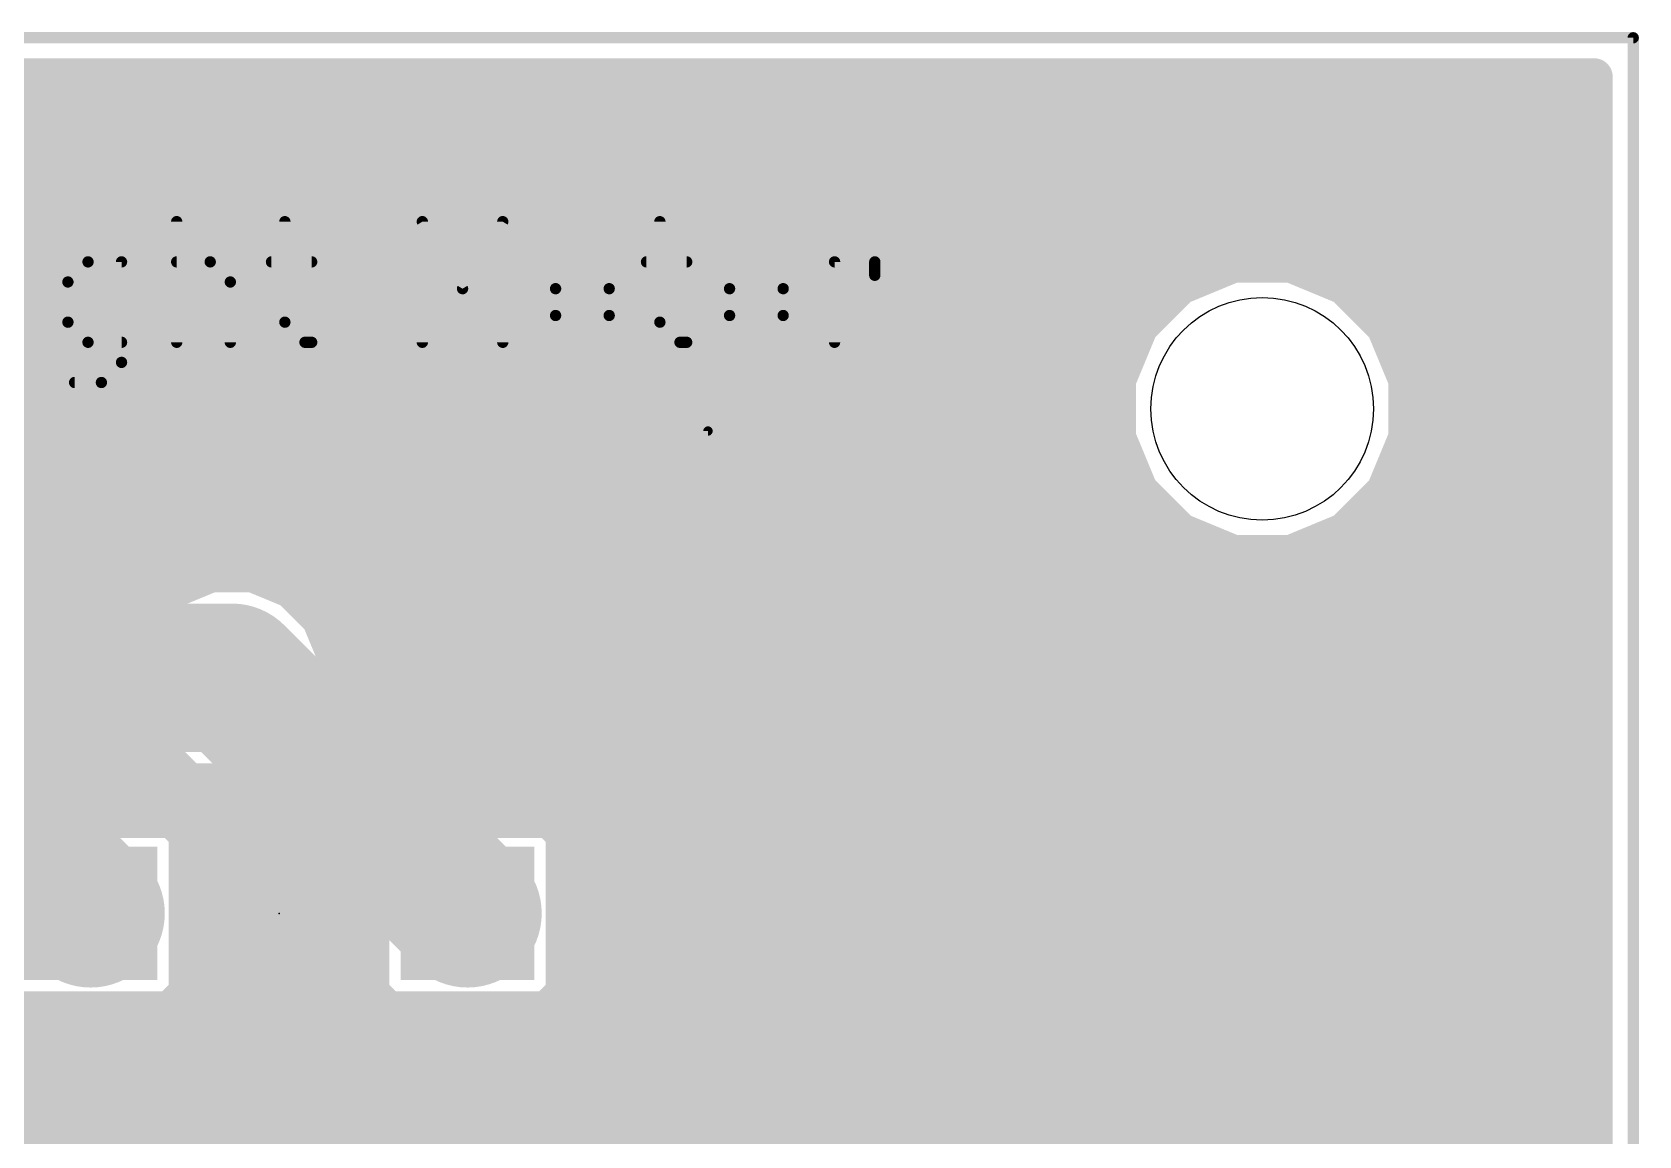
# Model space of a CAD drawing. Extents: x -50 to 50, y 0 to 88.
# Drawn here: x 28.42 to 50.08, y 73.2 to 88.08 of the extents above; entities that cross this region are included whole.
import ezdxf

# ---------------------------------------------------------------- set-up
doc = ezdxf.new("R2010")
doc.units = 0
for name, color, linetype in [('1', 12, 'CONTINUOUS'), ('16', 132, 'CONTINUOUS'), ('17', 110, 'CONTINUOUS'), ('18', 110, 'CONTINUOUS'), ('20', 31, 'CONTINUOUS'), ('21', 253, 'CONTINUOUS'), ('23', 53, 'CONTINUOUS')]:
    doc.layers.add(name, color=color, linetype=linetype)

# ---------------------------------------------------------------- blocks, each defined once
blk = doc.blocks.new('RECT')
blk.add_solid([(-0.5, -0.5), (0.5, -0.5), (-0.5, 0.5), (0.5, 0.5)])
blk = doc.blocks.new('SQUAREP')
blk.add_solid([(-0.5, -0.5), (0.5, -0.5), (-0.5, 0.5), (0.5, 0.5)])
blk = doc.blocks.new('ROUNDV')
at = {"const_width": 0.5}
blk.add_lwpolyline([(0, -0.25, 1), (0, 0.25, 1), (0, -0.25)], format="xyb", dxfattribs=at)

msp = doc.modelspace()

# ---------------------------------------------------------------- linework, layer by layer
at = {"layer": '1'}
for points, const_width in [([(-49.4738, 87.4738), (49.4738, 87.4738)], 0.5), ([(49.4738, 87.4738), (49.4738, 66.0262)], 0.5), ([(-49.4738, 87), (49.4738, 87)], 0.5), ([(-49.4738, 86.5), (49.4738, 86.5)], 0.5), ([(-14.1667, 86), (49.4738, 86)], 0.5), ([(-13.8919, 85.5), (49.4738, 85.5)], 0.5), ([(-13.8376, 85), (49.4738, 85)], 0.5), ([(44.6121, 84.95), (43.8954, 84.6531)], 0.5), ([(45.3879, 84.95), (44.6121, 84.95)], 0.5), ([(46.1046, 84.6531), (45.3879, 84.95)], 0.5), ([(43.8954, 84.6531), (43.3469, 84.1046)], 0.5), ([(46.6531, 84.1046), (46.1046, 84.6531)], 0.5), ([(-13.8376, 84.5), (43.7423, 84.5)], 0.5), ([(46.2577, 84.5), (49.4738, 84.5)], 0.5), ([(-13.8376, 84), (43.3036, 84)], 0.5), ([(43.3469, 84.1046), (43.05, 83.3879)], 0.5), ([(46.95, 83.3879), (46.6531, 84.1046)], 0.5), ([(46.6965, 84), (49.4738, 84)], 0.5), ([(23.8933, 83.5), (43.0964, 83.5)], 0.5), ([(29.8909, 77.5024), (24.0489, 83.3444)], 0.5), ([(43.05, 83.3879), (43.05, 82.6121)], 0.5), ([(46.9036, 83.5), (49.4738, 83.5)], 0.5), ([(46.95, 82.6121), (46.95, 83.3879)], 0.5), ([(29.21, 76.2), (22.86, 82.55)], 2), ([(24.3933, 83), (43.05, 83)], 0.5), ([(46.95, 83), (49.4738, 83)], 0.5), ([(24.8933, 82.5), (43.0964, 82.5)], 0.5), ([(43.05, 82.6121), (43.3469, 81.8954)], 0.5), ([(46.6531, 81.8954), (46.95, 82.6121)], 0.5), ([(46.9036, 82.5), (49.4738, 82.5)], 0.5), ([(25.3933, 82), (43.3035, 82)], 0.5), ([(43.3469, 81.8954), (43.8954, 81.3469)], 0.5), ([(46.1046, 81.3469), (46.6531, 81.8954)], 0.5), ([(46.6964, 82), (49.4738, 82)], 0.5), ([(25.8933, 81.5), (43.7423, 81.5)], 0.5), ([(46.2577, 81.5), (49.4738, 81.5)], 0.5), ([(43.8954, 81.3469), (44.6121, 81.05)], 0.5), ([(45.3879, 81.05), (46.1046, 81.3469)], 0.5), ([(26.3933, 81), (49.4738, 81)], 0.5), ([(44.6121, 81.05), (45.3879, 81.05)], 0.5), ([(30.836, 80.7774), (30.3206, 80.5639)], 0.5), ([(31.394, 80.7774), (30.836, 80.7774)], 0.5), ([(31.9094, 80.5639), (31.394, 80.7774)], 0.5), ([(30.3206, 80.5639), (29.9261, 80.1694)], 0.5), ([(34.9709, 77.5024), (31.9094, 80.5639)], 0.5), ([(26.8933, 80.5), (30.2567, 80.5)], 0.5), ([(31.9733, 80.5), (49.4738, 80.5)], 0.5), ([(29.9261, 80.1694), (29.7126, 79.654)], 0.5), ([(34.29, 76.2), (31.115, 79.375)], 2), ([(27.3933, 80), (29.8559, 80)], 0.5), ([(32.4733, 80), (49.4738, 80)], 0.5), ([(27.8933, 79.5), (29.7126, 79.5)], 0.5), ([(29.7126, 79.654), (29.7126, 79.096)], 0.5), ([(32.9733, 79.5), (49.4738, 79.5)], 0.5), ([(29.7126, 79.096), (29.9261, 78.5806)], 0.5), ([(28.3933, 79), (29.7524, 79)], 0.5), ([(33.4733, 79), (49.4738, 79)], 0.5), ([(29.9261, 78.5806), (32.9876, 75.5191)], 0.5), ([(28.8933, 78.5), (30.0067, 78.5)], 0.5), ([(33.9733, 78.5), (49.4738, 78.5)], 0.5), ([(29.3933, 78), (30.5067, 78)], 0.5), ([(34.4733, 78), (49.4738, 78)], 0.5), ([(30.2767, 77.5024), (29.8909, 77.5024)], 0.5), ([(30.5124, 77.2667), (30.2767, 77.5024)], 0.5), ([(30.2791, 77.5), (31.0067, 77.5)], 0.5), ([(35.3567, 77.5024), (34.9709, 77.5024)], 0.5), ([(35.5924, 77.2667), (35.3567, 77.5024)], 0.5), ([(35.3591, 77.5), (49.4738, 77.5)], 0.5), ([(30.5124, 76.7204), (30.5124, 77.2667)], 0.5), ([(35.5924, 76.7204), (35.5924, 77.2667)], 0.5), ([(30.5124, 77), (31.5067, 77)], 0.5), ([(35.5924, 77), (49.4738, 77)], 0.5), ([(30.6124, 76.479), (30.5124, 76.7204)], 0.5), ([(35.6924, 76.479), (35.5924, 76.7204)], 0.5), ([(30.6037, 76.5), (32.0067, 76.5)], 0.5), ([(30.6124, 75.921), (30.6124, 76.479)], 0.5), ([(35.6837, 76.5), (49.4738, 76.5)], 0.5), ([(35.6924, 75.921), (35.6924, 76.479)], 0.5), ([(30.6124, 76), (32.5067, 76)], 0.5), ([(35.6924, 76), (49.4738, 76)], 0.5), ([(30.5124, 75.6796), (30.6124, 75.921)], 0.5), ([(35.5924, 75.6796), (35.6924, 75.921)], 0.5), ([(30.5124, 75.1333), (30.5124, 75.6796)], 0.5), ([(35.5924, 75.1333), (35.5924, 75.6796)], 0.5), ([(30.5124, 75.5), (32.9876, 75.5)], 0.5), ([(32.9876, 75.5191), (32.9876, 75.1333)], 0.5), ([(35.5924, 75.5), (49.4738, 75.5)], 0.5), ([(30.2767, 74.8976), (30.5124, 75.1333)], 0.5), ([(32.9876, 75.1333), (33.2233, 74.8976)], 0.5), ([(35.3567, 74.8976), (35.5924, 75.1333)], 0.5), ([(28.1433, 74.8976), (28.6896, 74.8976)], 0.5), ([(28.6896, 74.8976), (28.931, 74.7976)], 0.5), ([(29.489, 74.7976), (29.7304, 74.8976)], 0.5), ([(29.7304, 74.8976), (30.2767, 74.8976)], 0.5), ([(30.3791, 75), (33.1209, 75)], 0.5), ([(33.2233, 74.8976), (33.7696, 74.8976)], 0.5), ([(33.7696, 74.8976), (34.011, 74.7976)], 0.5), ([(34.569, 74.7976), (34.8104, 74.8976)], 0.5), ([(34.8104, 74.8976), (35.3567, 74.8976)], 0.5), ([(35.4591, 75), (49.4738, 75)], 0.5), ([(28.931, 74.7976), (29.489, 74.7976)], 0.5), ([(34.011, 74.7976), (34.569, 74.7976)], 0.5), ([(18.2264, 74.5), (49.4738, 74.5)], 0.5), ([(18.7264, 74), (49.4738, 74)], 0.5), ([(19.2264, 73.5), (49.4738, 73.5)], 0.5), ([(19.7264, 73), (49.4738, 73)], 0.5)]:
    msp.add_lwpolyline(points, dxfattribs=dict(at, const_width=const_width))
for points, const_width in [([(49.5988, 87.4738, 1), (49.3488, 87.4738)], 0.25), ([(49.4738, 87.3488, 1), (49.4738, 87.5988)], 0.25), ([(49.4738, 86.875, 1), (49.4738, 87.125)], 0.25), ([(49.4738, 86.375, 1), (49.4738, 86.625)], 0.25), ([(49.4738, 85.875, 1), (49.4738, 86.125)], 0.25), ([(49.4738, 85.375, 1), (49.4738, 85.625)], 0.25), ([(44.6121, 85.075, 1), (44.6121, 84.825)], 0.25), ([(44.66, 84.8345, 1), (44.5643, 85.0655)], 0.25), ([(45.4357, 85.0655, 1), (45.34, 84.8345)], 0.25), ([(45.3879, 84.825, 1), (45.3879, 85.075)], 0.25), ([(49.4738, 84.875, 1), (49.4738, 85.125)], 0.25), ([(43.8476, 84.7686, 1), (43.9432, 84.5376)], 0.25), ([(43.9838, 84.5647, 1), (43.807, 84.7415)], 0.25), ([(46.193, 84.7415, 1), (46.0162, 84.5647)], 0.25), ([(46.0567, 84.5376, 1), (46.1524, 84.7686)], 0.25), ([(43.7423, 84.375, 1), (43.7423, 84.625)], 0.25), ([(46.2577, 84.625, 1), (46.2577, 84.375)], 0.25), ([(49.4738, 84.375, 1), (49.4738, 84.625)], 0.25), ([(43.2585, 84.193, 1), (43.4353, 84.0162)], 0.25), ([(43.4624, 84.0567, 1), (43.2314, 84.1524)], 0.25), ([(43.3036, 83.875, 1), (43.3036, 84.125)], 0.25), ([(46.7686, 84.1524, 1), (46.5376, 84.0567)], 0.25), ([(46.5647, 84.0162, 1), (46.7415, 84.193)], 0.25), ([(46.6965, 84.125, 1), (46.6965, 83.875)], 0.25), ([(49.4738, 83.875, 1), (49.4738, 84.125)], 0.25), ([(43.175, 83.3879, 1), (42.925, 83.3879)], 0.25), ([(43.0964, 83.375, 1), (43.0964, 83.625)], 0.25), ([(46.9036, 83.625, 1), (46.9036, 83.375)], 0.25), ([(47.075, 83.3879, 1), (46.825, 83.3879)], 0.25), ([(49.4738, 83.375, 1), (49.4738, 83.625)], 0.25), ([(42.9345, 83.4357, 1), (43.1655, 83.34)], 0.25), ([(46.8345, 83.34, 1), (47.0655, 83.4357)], 0.25), ([(43.05, 82.875, 1), (43.05, 83.125)], 0.25), ([(46.95, 83.125, 1), (46.95, 82.875)], 0.25), ([(49.4738, 82.875, 1), (49.4738, 83.125)], 0.25), ([(43.1655, 82.66, 1), (42.9345, 82.5643)], 0.25), ([(42.925, 82.6121, 1), (43.175, 82.6121)], 0.25), ([(43.0964, 82.375, 1), (43.0964, 82.625)], 0.25), ([(46.9036, 82.625, 1), (46.9036, 82.375)], 0.25), ([(46.825, 82.6121, 1), (47.075, 82.6121)], 0.25), ([(47.0655, 82.5643, 1), (46.8345, 82.66)], 0.25), ([(49.4738, 82.375, 1), (49.4738, 82.625)], 0.25), ([(43.4353, 81.9838, 1), (43.2585, 81.807)], 0.25), ([(43.3035, 81.875, 1), (43.3035, 82.125)], 0.25), ([(46.7415, 81.807, 1), (46.5647, 81.9838)], 0.25), ([(46.6964, 82.125, 1), (46.6964, 81.875)], 0.25), ([(49.4738, 81.875, 1), (49.4738, 82.125)], 0.25), ([(43.2314, 81.8476, 1), (43.4624, 81.9432)], 0.25), ([(46.5376, 81.9432, 1), (46.7686, 81.8476)], 0.25), ([(43.7423, 81.375, 1), (43.7423, 81.625)], 0.25), ([(46.2577, 81.625, 1), (46.2577, 81.375)], 0.25), ([(49.4738, 81.375, 1), (49.4738, 81.625)], 0.25), ([(43.9432, 81.4624, 1), (43.8476, 81.2314)], 0.25), ([(43.807, 81.2585, 1), (43.9838, 81.4353)], 0.25), ([(46.0162, 81.4353, 1), (46.193, 81.2585)], 0.25), ([(46.1524, 81.2314, 1), (46.0567, 81.4624)], 0.25), ([(44.6121, 81.175, 1), (44.6121, 80.925)], 0.25), ([(44.5643, 80.9345, 1), (44.66, 81.1655)], 0.25), ([(45.34, 81.1655, 1), (45.4357, 80.9345)], 0.25), ([(45.3879, 80.925, 1), (45.3879, 81.175)], 0.25), ([(49.4738, 80.875, 1), (49.4738, 81.125)], 0.25), ([(30.836, 80.9024, 1), (30.836, 80.6524)], 0.25), ([(30.8839, 80.6619, 1), (30.7882, 80.8929)], 0.25), ([(31.4418, 80.8929, 1), (31.3461, 80.6619)], 0.25), ([(31.394, 80.6524, 1), (31.394, 80.9024)], 0.25), ([(30.2728, 80.6794, 1), (30.3684, 80.4484)], 0.25), ([(30.409, 80.4755, 1), (30.2322, 80.6523)], 0.25), ([(31.9978, 80.6523, 1), (31.821, 80.4755)], 0.25), ([(31.8616, 80.4484, 1), (31.9572, 80.6794)], 0.25), ([(30.2567, 80.375, 1), (30.2567, 80.625)], 0.25), ([(31.9733, 80.625, 1), (31.9733, 80.375)], 0.25), ([(49.4738, 80.375, 1), (49.4738, 80.625)], 0.25), ([(29.8377, 80.2578, 1), (30.0145, 80.081)], 0.25), ([(30.0416, 80.1216, 1), (29.8106, 80.2172)], 0.25), ([(31.4686, 79.7286, 1), (30.7614, 79.0214)], 1), ([(29.8559, 79.875, 1), (29.8559, 80.125)], 0.25), ([(32.4733, 80.125, 1), (32.4733, 79.875)], 0.25), ([(49.4738, 79.875, 1), (49.4738, 80.125)], 0.25), ([(29.8376, 79.654, 1), (29.5876, 79.654)], 0.25), ([(29.5971, 79.7018, 1), (29.8281, 79.6061)], 0.25), ([(29.7126, 79.375, 1), (29.7126, 79.625)], 0.25), ([(32.9733, 79.625, 1), (32.9733, 79.375)], 0.25), ([(49.4738, 79.375, 1), (49.4738, 79.625)], 0.25), ([(29.8281, 79.1439, 1), (29.5971, 79.0482)], 0.25), ([(28.3933, 79.125, 1), (28.3933, 78.875)], 0.25), ([(29.5876, 79.096, 1), (29.8376, 79.096)], 0.25), ([(29.7524, 78.875, 1), (29.7524, 79.125)], 0.25), ([(33.4733, 79.125, 1), (33.4733, 78.875)], 0.25), ([(49.4738, 78.875, 1), (49.4738, 79.125)], 0.25), ([(30.0145, 78.669, 1), (29.8377, 78.4922)], 0.25), ([(28.8933, 78.625, 1), (28.8933, 78.375)], 0.25), ([(29.8106, 78.5328, 1), (30.0416, 78.6284)], 0.25), ([(30.0067, 78.375, 1), (30.0067, 78.625)], 0.25), ([(33.9733, 78.625, 1), (33.9733, 78.375)], 0.25), ([(49.4738, 78.375, 1), (49.4738, 78.625)], 0.25), ([(29.3933, 78.125, 1), (29.3933, 77.875)], 0.25), ([(30.5067, 77.875, 1), (30.5067, 78.125)], 0.25), ([(34.4733, 78.125, 1), (34.4733, 77.875)], 0.25), ([(49.4738, 77.875, 1), (49.4738, 78.125)], 0.25), ([(29.8909, 77.6274, 1), (29.8909, 77.3774)], 0.25), ([(30.3651, 77.5908, 1), (30.1883, 77.414)], 0.25), ([(30.2791, 77.625, 1), (30.2791, 77.375)], 0.25), ([(30.2767, 77.3774, 1), (30.2767, 77.6274)], 0.25), ([(31.0067, 77.375, 1), (31.0067, 77.625)], 0.25), ([(34.9709, 77.6274, 1), (34.9709, 77.3774)], 0.25), ([(35.4451, 77.5908, 1), (35.2683, 77.414)], 0.25), ([(35.3591, 77.625, 1), (35.3591, 77.375)], 0.25), ([(35.3567, 77.3774, 1), (35.3567, 77.6274)], 0.25), ([(49.4738, 77.375, 1), (49.4738, 77.625)], 0.25), ([(29.8025, 77.414, 1), (29.9793, 77.5908)], 0.25), ([(34.8825, 77.414, 1), (35.0593, 77.5908)], 0.25), ([(30.6374, 77.2667, 1), (30.3874, 77.2667)], 0.25), ([(30.424, 77.1783, 1), (30.6008, 77.3551)], 0.25), ([(35.7174, 77.2667, 1), (35.4674, 77.2667)], 0.25), ([(35.504, 77.1783, 1), (35.6808, 77.3551)], 0.25), ([(30.5124, 77.125, 1), (30.5124, 76.875)], 0.25), ([(31.5067, 76.875, 1), (31.5067, 77.125)], 0.25), ([(35.5924, 77.125, 1), (35.5924, 76.875)], 0.25), ([(49.4738, 76.875, 1), (49.4738, 77.125)], 0.25), ([(28.8564, 75.8464, 1), (29.5636, 76.5536)], 1), ([(30.6279, 76.7682, 1), (30.3969, 76.6725)], 0.25), ([(33.9364, 75.8464, 1), (34.6436, 76.5536)], 1), ([(35.7079, 76.7682, 1), (35.4769, 76.6725)], 0.25), ([(30.3874, 76.7204, 1), (30.6374, 76.7204)], 0.25), ([(30.6037, 76.625, 1), (30.6037, 76.375)], 0.25), ([(30.7374, 76.479, 1), (30.4874, 76.479)], 0.25), ([(32.0067, 76.375, 1), (32.0067, 76.625)], 0.25), ([(35.4674, 76.7204, 1), (35.7174, 76.7204)], 0.25), ([(35.6837, 76.625, 1), (35.6837, 76.375)], 0.25), ([(35.8174, 76.479, 1), (35.5674, 76.479)], 0.25), ([(49.4738, 76.375, 1), (49.4738, 76.625)], 0.25), ([(30.4969, 76.4311, 1), (30.7279, 76.5268)], 0.25), ([(35.5769, 76.4311, 1), (35.8079, 76.5268)], 0.25), ([(30.6124, 76.125, 1), (30.6124, 75.875)], 0.25), ([(32.5067, 75.875, 1), (32.5067, 76.125)], 0.25), ([(35.6924, 76.125, 1), (35.6924, 75.875)], 0.25), ([(49.4738, 75.875, 1), (49.4738, 76.125)], 0.25), ([(30.4874, 75.921, 1), (30.7374, 75.921)], 0.25), ([(30.7279, 75.8732, 1), (30.4969, 75.9689)], 0.25), ([(35.5674, 75.921, 1), (35.8174, 75.921)], 0.25), ([(35.8079, 75.8732, 1), (35.5769, 75.9689)], 0.25), ([(30.6374, 75.6796, 1), (30.3874, 75.6796)], 0.25), ([(30.3969, 75.7275, 1), (30.6279, 75.6318)], 0.25), ([(35.7174, 75.6796, 1), (35.4674, 75.6796)], 0.25), ([(35.4769, 75.7275, 1), (35.7079, 75.6318)], 0.25), ([(30.5124, 75.625, 1), (30.5124, 75.375)], 0.25), ([(33.1126, 75.5191, 1), (32.8626, 75.5191)], 0.25), ([(32.8992, 75.4307, 1), (33.076, 75.6075)], 0.25), ([(32.9876, 75.375, 1), (32.9876, 75.625)], 0.25), ([(35.5924, 75.625, 1), (35.5924, 75.375)], 0.25), ([(49.4738, 75.375, 1), (49.4738, 75.625)], 0.25), ([(30.6008, 75.0449, 1), (30.424, 75.2217)], 0.25), ([(33.076, 75.2217, 1), (32.8992, 75.0449)], 0.25), ([(35.6808, 75.0449, 1), (35.504, 75.2217)], 0.25), ([(28.7375, 75.0131, 1), (28.6418, 74.7821)], 0.25), ([(28.6896, 74.7726, 1), (28.6896, 75.0226)], 0.25), ([(29.7304, 75.0226, 1), (29.7304, 74.7726)], 0.25), ([(29.7782, 74.7821, 1), (29.6825, 75.0131)], 0.25), ([(30.3791, 75.125, 1), (30.3791, 74.875)], 0.25), ([(30.2767, 74.7726, 1), (30.2767, 75.0226)], 0.25), ([(30.3874, 75.1333, 1), (30.6374, 75.1333)], 0.25), ([(32.8626, 75.1333, 1), (33.1126, 75.1333)], 0.25), ([(33.2233, 75.0226, 1), (33.2233, 74.7726)], 0.25), ([(33.1209, 74.875, 1), (33.1209, 75.125)], 0.25), ([(33.8175, 75.0131, 1), (33.7218, 74.7821)], 0.25), ([(33.7696, 74.7726, 1), (33.7696, 75.0226)], 0.25), ([(34.8104, 75.0226, 1), (34.8104, 74.7726)], 0.25), ([(34.8582, 74.7821, 1), (34.7625, 75.0131)], 0.25), ([(35.4591, 75.125, 1), (35.4591, 74.875)], 0.25), ([(35.3567, 74.7726, 1), (35.3567, 75.0226)], 0.25), ([(35.4674, 75.1333, 1), (35.7174, 75.1333)], 0.25), ([(49.4738, 74.875, 1), (49.4738, 75.125)], 0.25), ([(28.931, 74.9226, 1), (28.931, 74.6726)], 0.25), ([(28.8832, 74.6821, 1), (28.9789, 74.9131)], 0.25), ([(29.4411, 74.9131, 1), (29.5368, 74.6821)], 0.25), ([(29.489, 74.6726, 1), (29.489, 74.9226)], 0.25), ([(30.1883, 74.986, 1), (30.3651, 74.8092)], 0.25), ([(33.1349, 74.8092, 1), (33.3117, 74.986)], 0.25), ([(34.011, 74.9226, 1), (34.011, 74.6726)], 0.25), ([(33.9632, 74.6821, 1), (34.0589, 74.9131)], 0.25), ([(34.5211, 74.9131, 1), (34.6168, 74.6821)], 0.25), ([(34.569, 74.6726, 1), (34.569, 74.9226)], 0.25), ([(35.2683, 74.986, 1), (35.4451, 74.8092)], 0.25), ([(49.4738, 74.375, 1), (49.4738, 74.625)], 0.25), ([(49.4738, 73.875, 1), (49.4738, 74.125)], 0.25), ([(49.4738, 73.375, 1), (49.4738, 73.625)], 0.25), ([(49.4738, 72.875, 1), (49.4738, 73.125)], 0.25)]:
    msp.add_lwpolyline(points, format="xyb", dxfattribs=dict(at, const_width=const_width))
at = {"layer": '16'}
for points, const_width in [([(-49.4738, 87.4738), (49.4738, 87.4738)], 0.5), ([(49.4738, 87.4738), (49.4738, 66.0262)], 0.5), ([(-49.4738, 87), (49.4738, 87)], 0.5), ([(-49.4738, 86.5), (49.4738, 86.5)], 0.5), ([(-49.4738, 86), (49.4738, 86)], 0.5), ([(-49.4738, 85.5), (49.4738, 85.5)], 0.5), ([(-49.4738, 85), (49.4738, 85)], 0.5), ([(44.6121, 84.95), (43.8954, 84.6531)], 0.5), ([(45.3879, 84.95), (44.6121, 84.95)], 0.5), ([(46.1046, 84.6531), (45.3879, 84.95)], 0.5), ([(43.8954, 84.6531), (43.3469, 84.1046)], 0.5), ([(46.6531, 84.1046), (46.1046, 84.6531)], 0.5), ([(-43.7423, 84.5), (43.7423, 84.5)], 0.5), ([(46.2577, 84.5), (49.4738, 84.5)], 0.5), ([(-43.3035, 84), (43.3036, 84)], 0.5), ([(43.3469, 84.1046), (43.05, 83.3879)], 0.5), ([(46.95, 83.3879), (46.6531, 84.1046)], 0.5), ([(46.6965, 84), (49.4738, 84)], 0.5), ([(-7.7297, 83.5), (43.0964, 83.5)], 0.5), ([(43.05, 83.3879), (43.05, 82.6121)], 0.5), ([(46.9036, 83.5), (49.4738, 83.5)], 0.5), ([(46.95, 82.6121), (46.95, 83.3879)], 0.5), ([(-7.2297, 83), (43.05, 83)], 0.5), ([(46.95, 83), (49.4738, 83)], 0.5), ([(-6.7297, 82.5), (43.0964, 82.5)], 0.5), ([(43.05, 82.6121), (43.3469, 81.8954)], 0.5), ([(46.6531, 81.8954), (46.95, 82.6121)], 0.5), ([(46.9036, 82.5), (49.4738, 82.5)], 0.5), ([(-6.2297, 82), (43.3035, 82)], 0.5), ([(43.3469, 81.8954), (43.8954, 81.3469)], 0.5), ([(46.1046, 81.3469), (46.6531, 81.8954)], 0.5), ([(46.6964, 82), (49.4738, 82)], 0.5), ([(-5.7297, 81.5), (43.7423, 81.5)], 0.5), ([(46.2577, 81.5), (49.4738, 81.5)], 0.5), ([(43.8954, 81.3469), (44.6121, 81.05)], 0.5), ([(45.3879, 81.05), (46.1046, 81.3469)], 0.5), ([(-5.2297, 81), (49.4738, 81)], 0.5), ([(44.6121, 81.05), (45.3879, 81.05)], 0.5), ([(31.394, 80.7774), (18.009, 80.7774)], 0.5), ([(31.9094, 80.5639), (31.394, 80.7774)], 0.5), ([(32.3039, 80.1694), (31.9094, 80.5639)], 0.5), ([(31.9733, 80.5), (49.4738, 80.5)], 0.5), ([(31.115, 79.375), (18.288, 79.375)], 2), ([(32.5174, 79.654), (32.3039, 80.1694)], 0.5), ([(32.3741, 80), (49.4738, 80)], 0.5), ([(32.5174, 79.096), (32.5174, 79.654)], 0.5), ([(32.5174, 79.5), (49.4738, 79.5)], 0.5), ([(32.3039, 78.5806), (32.5174, 79.096)], 0.5), ([(32.4776, 79), (49.4738, 79)], 0.5), ([(31.9094, 78.1861), (32.3039, 78.5806)], 0.5), ([(32.2233, 78.5), (49.4738, 78.5)], 0.5), ([(31.394, 77.9726), (31.9094, 78.1861)], 0.5), ([(18.009, 77.9726), (31.394, 77.9726)], 0.5), ([(31.4601, 78), (49.4738, 78)], 0.5), ([(30.2767, 77.5024), (28.1433, 77.5024)], 0.5), ([(30.5124, 77.2667), (30.2767, 77.5024)], 0.5), ([(30.2791, 77.5), (33.2209, 77.5)], 0.5), ([(33.2233, 77.5024), (32.9876, 77.2667)], 0.5), ([(35.3567, 77.5024), (33.2233, 77.5024)], 0.5), ([(35.5924, 77.2667), (35.3567, 77.5024)], 0.5), ([(35.3591, 77.5), (49.4738, 77.5)], 0.5), ([(30.5124, 75.1333), (30.5124, 77.2667)], 0.5), ([(32.9876, 77.2667), (32.9876, 75.1333)], 0.5), ([(35.5924, 75.1333), (35.5924, 77.2667)], 0.5), ([(30.5124, 77), (32.9876, 77)], 0.5), ([(35.5924, 77), (49.4738, 77)], 0.5), ([(30.5124, 76.5), (32.9876, 76.5)], 0.5), ([(35.5924, 76.5), (49.4738, 76.5)], 0.5), ([(30.5124, 76), (32.9876, 76)], 0.5), ([(35.5924, 76), (49.4738, 76)], 0.5), ([(30.5124, 75.5), (32.9876, 75.5)], 0.5), ([(35.5924, 75.5), (49.4738, 75.5)], 0.5), ([(30.2767, 74.8976), (30.5124, 75.1333)], 0.5), ([(32.9876, 75.1333), (33.2233, 74.8976)], 0.5), ([(35.3567, 74.8976), (35.5924, 75.1333)], 0.5), ([(28.1433, 74.8976), (30.2767, 74.8976)], 0.5), ([(30.3791, 75), (33.1209, 75)], 0.5), ([(33.2233, 74.8976), (35.3567, 74.8976)], 0.5), ([(35.4591, 75), (49.4738, 75)], 0.5), ([(12.2828, 74.5), (49.4738, 74.5)], 0.5), ([(12.7828, 74), (49.4738, 74)], 0.5), ([(13.2828, 73.5), (49.4738, 73.5)], 0.5), ([(13.7828, 73), (49.4738, 73)], 0.5)]:
    msp.add_lwpolyline(points, dxfattribs=dict(at, const_width=const_width))
for points, const_width in [([(49.5988, 87.4738, 1), (49.3488, 87.4738)], 0.25), ([(49.4738, 87.3488, 1), (49.4738, 87.5988)], 0.25), ([(49.4738, 86.875, 1), (49.4738, 87.125)], 0.25), ([(49.4738, 86.375, 1), (49.4738, 86.625)], 0.25), ([(49.4738, 85.875, 1), (49.4738, 86.125)], 0.25), ([(49.4738, 85.375, 1), (49.4738, 85.625)], 0.25), ([(44.6121, 85.075, 1), (44.6121, 84.825)], 0.25), ([(44.66, 84.8345, 1), (44.5643, 85.0655)], 0.25), ([(45.4357, 85.0655, 1), (45.34, 84.8345)], 0.25), ([(45.3879, 84.825, 1), (45.3879, 85.075)], 0.25), ([(49.4738, 84.875, 1), (49.4738, 85.125)], 0.25), ([(43.8476, 84.7686, 1), (43.9432, 84.5376)], 0.25), ([(43.9838, 84.5647, 1), (43.807, 84.7415)], 0.25), ([(46.193, 84.7415, 1), (46.0162, 84.5647)], 0.25), ([(46.0567, 84.5376, 1), (46.1524, 84.7686)], 0.25), ([(43.7423, 84.375, 1), (43.7423, 84.625)], 0.25), ([(46.2577, 84.625, 1), (46.2577, 84.375)], 0.25), ([(49.4738, 84.375, 1), (49.4738, 84.625)], 0.25), ([(43.2585, 84.193, 1), (43.4353, 84.0162)], 0.25), ([(43.4624, 84.0567, 1), (43.2314, 84.1524)], 0.25), ([(43.3036, 83.875, 1), (43.3036, 84.125)], 0.25), ([(46.7686, 84.1524, 1), (46.5376, 84.0567)], 0.25), ([(46.5647, 84.0162, 1), (46.7415, 84.193)], 0.25), ([(46.6965, 84.125, 1), (46.6965, 83.875)], 0.25), ([(49.4738, 83.875, 1), (49.4738, 84.125)], 0.25), ([(43.175, 83.3879, 1), (42.925, 83.3879)], 0.25), ([(43.0964, 83.375, 1), (43.0964, 83.625)], 0.25), ([(46.9036, 83.625, 1), (46.9036, 83.375)], 0.25), ([(47.075, 83.3879, 1), (46.825, 83.3879)], 0.25), ([(49.4738, 83.375, 1), (49.4738, 83.625)], 0.25), ([(42.9345, 83.4357, 1), (43.1655, 83.34)], 0.25), ([(46.8345, 83.34, 1), (47.0655, 83.4357)], 0.25), ([(43.05, 82.875, 1), (43.05, 83.125)], 0.25), ([(46.95, 83.125, 1), (46.95, 82.875)], 0.25), ([(49.4738, 82.875, 1), (49.4738, 83.125)], 0.25), ([(43.1655, 82.66, 1), (42.9345, 82.5643)], 0.25), ([(42.925, 82.6121, 1), (43.175, 82.6121)], 0.25), ([(43.0964, 82.375, 1), (43.0964, 82.625)], 0.25), ([(46.9036, 82.625, 1), (46.9036, 82.375)], 0.25), ([(46.825, 82.6121, 1), (47.075, 82.6121)], 0.25), ([(47.0655, 82.5643, 1), (46.8345, 82.66)], 0.25), ([(49.4738, 82.375, 1), (49.4738, 82.625)], 0.25), ([(43.4353, 81.9838, 1), (43.2585, 81.807)], 0.25), ([(43.3035, 81.875, 1), (43.3035, 82.125)], 0.25), ([(46.7415, 81.807, 1), (46.5647, 81.9838)], 0.25), ([(46.6964, 82.125, 1), (46.6964, 81.875)], 0.25), ([(49.4738, 81.875, 1), (49.4738, 82.125)], 0.25), ([(43.2314, 81.8476, 1), (43.4624, 81.9432)], 0.25), ([(46.5376, 81.9432, 1), (46.7686, 81.8476)], 0.25), ([(43.7423, 81.375, 1), (43.7423, 81.625)], 0.25), ([(46.2577, 81.625, 1), (46.2577, 81.375)], 0.25), ([(49.4738, 81.375, 1), (49.4738, 81.625)], 0.25), ([(43.9432, 81.4624, 1), (43.8476, 81.2314)], 0.25), ([(43.807, 81.2585, 1), (43.9838, 81.4353)], 0.25), ([(46.0162, 81.4353, 1), (46.193, 81.2585)], 0.25), ([(46.1524, 81.2314, 1), (46.0567, 81.4624)], 0.25), ([(44.6121, 81.175, 1), (44.6121, 80.925)], 0.25), ([(44.5643, 80.9345, 1), (44.66, 81.1655)], 0.25), ([(45.34, 81.1655, 1), (45.4357, 80.9345)], 0.25), ([(45.3879, 80.925, 1), (45.3879, 81.175)], 0.25), ([(49.4738, 80.875, 1), (49.4738, 81.125)], 0.25), ([(31.4418, 80.8929, 1), (31.3461, 80.6619)], 0.25), ([(31.394, 80.6524, 1), (31.394, 80.9024)], 0.25), ([(31.9978, 80.6523, 1), (31.821, 80.4755)], 0.25), ([(31.8616, 80.4484, 1), (31.9572, 80.6794)], 0.25), ([(31.9733, 80.625, 1), (31.9733, 80.375)], 0.25), ([(49.4738, 80.375, 1), (49.4738, 80.625)], 0.25), ([(31.115, 78.875, 1), (31.115, 79.875)], 1), ([(32.4194, 80.2172, 1), (32.1884, 80.1216)], 0.25), ([(32.2155, 80.081, 1), (32.3923, 80.2578)], 0.25), ([(32.3741, 80.125, 1), (32.3741, 79.875)], 0.25), ([(49.4738, 79.875, 1), (49.4738, 80.125)], 0.25), ([(32.6424, 79.654, 1), (32.3924, 79.654)], 0.25), ([(32.5174, 79.625, 1), (32.5174, 79.375)], 0.25), ([(32.4019, 79.6061, 1), (32.6329, 79.7018)], 0.25), ([(49.4738, 79.375, 1), (49.4738, 79.625)], 0.25), ([(32.6329, 79.0482, 1), (32.4019, 79.1439)], 0.25), ([(32.4776, 79.125, 1), (32.4776, 78.875)], 0.25), ([(32.3924, 79.096, 1), (32.6424, 79.096)], 0.25), ([(49.4738, 78.875, 1), (49.4738, 79.125)], 0.25), ([(32.3923, 78.4922, 1), (32.2155, 78.669)], 0.25), ([(32.2233, 78.625, 1), (32.2233, 78.375)], 0.25), ([(32.1884, 78.6284, 1), (32.4194, 78.5328)], 0.25), ([(49.4738, 78.375, 1), (49.4738, 78.625)], 0.25), ([(31.821, 78.2745, 1), (31.9978, 78.0977)], 0.25), ([(31.9572, 78.0706, 1), (31.8616, 78.3016)], 0.25), ([(31.3461, 78.0881, 1), (31.4418, 77.8571)], 0.25), ([(31.4601, 78.125, 1), (31.4601, 77.875)], 0.25), ([(31.394, 77.8476, 1), (31.394, 78.0976)], 0.25), ([(49.4738, 77.875, 1), (49.4738, 78.125)], 0.25), ([(30.3651, 77.5908, 1), (30.1883, 77.414)], 0.25), ([(30.2791, 77.625, 1), (30.2791, 77.375)], 0.25), ([(30.2767, 77.3774, 1), (30.2767, 77.6274)], 0.25), ([(33.2233, 77.6274, 1), (33.2233, 77.3774)], 0.25), ([(33.3117, 77.414, 1), (33.1349, 77.5908)], 0.25), ([(33.2209, 77.375, 1), (33.2209, 77.625)], 0.25), ([(35.4451, 77.5908, 1), (35.2683, 77.414)], 0.25), ([(35.3591, 77.625, 1), (35.3591, 77.375)], 0.25), ([(35.3567, 77.3774, 1), (35.3567, 77.6274)], 0.25), ([(49.4738, 77.375, 1), (49.4738, 77.625)], 0.25), ([(30.6374, 77.2667, 1), (30.3874, 77.2667)], 0.25), ([(30.424, 77.1783, 1), (30.6008, 77.3551)], 0.25), ([(33.1126, 77.2667, 1), (32.8626, 77.2667)], 0.25), ([(32.8992, 77.3551, 1), (33.076, 77.1783)], 0.25), ([(35.7174, 77.2667, 1), (35.4674, 77.2667)], 0.25), ([(35.504, 77.1783, 1), (35.6808, 77.3551)], 0.25), ([(30.5124, 77.125, 1), (30.5124, 76.875)], 0.25), ([(32.9876, 76.875, 1), (32.9876, 77.125)], 0.25), ([(35.5924, 77.125, 1), (35.5924, 76.875)], 0.25), ([(49.4738, 76.875, 1), (49.4738, 77.125)], 0.25), ([(30.5124, 76.625, 1), (30.5124, 76.375)], 0.25), ([(32.9876, 76.375, 1), (32.9876, 76.625)], 0.25), ([(35.5924, 76.625, 1), (35.5924, 76.375)], 0.25), ([(49.4738, 76.375, 1), (49.4738, 76.625)], 0.25), ([(30.5124, 76.125, 1), (30.5124, 75.875)], 0.25), ([(32.9876, 75.875, 1), (32.9876, 76.125)], 0.25), ([(35.5924, 76.125, 1), (35.5924, 75.875)], 0.25), ([(49.4738, 75.875, 1), (49.4738, 76.125)], 0.25), ([(30.5124, 75.625, 1), (30.5124, 75.375)], 0.25), ([(32.9876, 75.375, 1), (32.9876, 75.625)], 0.25), ([(35.5924, 75.625, 1), (35.5924, 75.375)], 0.25), ([(49.4738, 75.375, 1), (49.4738, 75.625)], 0.25), ([(30.6008, 75.0449, 1), (30.424, 75.2217)], 0.25), ([(33.076, 75.2217, 1), (32.8992, 75.0449)], 0.25), ([(35.6808, 75.0449, 1), (35.504, 75.2217)], 0.25), ([(30.3791, 75.125, 1), (30.3791, 74.875)], 0.25), ([(30.2767, 74.7726, 1), (30.2767, 75.0226)], 0.25), ([(30.3874, 75.1333, 1), (30.6374, 75.1333)], 0.25), ([(32.8626, 75.1333, 1), (33.1126, 75.1333)], 0.25), ([(33.2233, 75.0226, 1), (33.2233, 74.7726)], 0.25), ([(33.1209, 74.875, 1), (33.1209, 75.125)], 0.25), ([(35.4591, 75.125, 1), (35.4591, 74.875)], 0.25), ([(35.3567, 74.7726, 1), (35.3567, 75.0226)], 0.25), ([(35.4674, 75.1333, 1), (35.7174, 75.1333)], 0.25), ([(49.4738, 74.875, 1), (49.4738, 75.125)], 0.25), ([(30.1883, 74.986, 1), (30.3651, 74.8092)], 0.25), ([(33.1349, 74.8092, 1), (33.3117, 74.986)], 0.25), ([(35.2683, 74.986, 1), (35.4451, 74.8092)], 0.25), ([(49.4738, 74.375, 1), (49.4738, 74.625)], 0.25), ([(49.4738, 73.875, 1), (49.4738, 74.125)], 0.25), ([(49.4738, 73.375, 1), (49.4738, 73.625)], 0.25), ([(49.4738, 72.875, 1), (49.4738, 73.125)], 0.25)]:
    msp.add_lwpolyline(points, format="xyb", dxfattribs=dict(at, const_width=const_width))
at = {"layer": '20', "const_width": 0.1524}
for points in [[(50, 88), (-50, 88)], [(50, 65.5), (50, 88)]]:
    msp.add_lwpolyline(points, dxfattribs=at)
at = {"layer": '20', "const_width": 0.0762}
for points in [[(50.0381, 88, 1), (49.9619, 88)], [(50, 87.9619, 1), (50, 88.0381)]]:
    msp.add_lwpolyline(points, format="xyb", dxfattribs=at)
at = {"layer": '20'}
msp.add_circle((45, 83), 1.5, dxfattribs=at)
at = {"layer": '21'}
for points, const_width in [([(30.3704, 83.8962), (30.3704, 85.5218)], 0.1524), ([(31.8281, 85.5218), (31.8281, 84.1671)], 0.1524), ([(33.6808, 83.8962), (33.6808, 85.5218)], 0.1524), ([(33.6808, 85.5218), (34.2226, 84.6187)], 0.1524), ([(34.2226, 84.6187), (34.7645, 85.5218)], 0.1524), ([(34.7645, 85.5218), (34.7645, 83.8962)], 0.1524), ([(36.8822, 85.5218), (36.8822, 84.1671)], 0.1524), ([(29.1751, 84.9799), (29.6267, 84.9799)], 0.1524), ([(29.6267, 84.9799), (29.6267, 83.6253)], 0.1524), ([(30.3704, 84.9799), (30.822, 84.9799)], 0.1524), ([(31.6475, 84.9799), (32.1894, 84.9799)], 0.1524), ([(36.7016, 84.9799), (37.2435, 84.9799)], 0.1524), ([(39.2366, 83.8962), (39.2366, 84.9799)], 0.1524), ([(39.2366, 84.9799), (39.7785, 84.9799)], 0.1524), ([(39.7785, 84.9799), (39.7785, 84.7993)], 0.1524), ([(28.9042, 84.1671), (28.9042, 84.709)], 0.1524), ([(31.0929, 84.709), (31.0929, 83.8962)], 0.1524), ([(35.4766, 84.2574), (35.4766, 84.6187)], 0.1524), ([(36.1991, 84.6187), (36.1991, 84.2574)], 0.1524), ([(37.8213, 84.2574), (37.8213, 84.6187)], 0.1524), ([(38.5438, 84.6187), (38.5438, 84.2574)], 0.1524), ([(29.6267, 83.8962), (29.1751, 83.8962)], 0.1524), ([(32.0991, 83.8962), (32.1894, 83.8962)], 0.1524), ([(37.1532, 83.8962), (37.2435, 83.8962)], 0.1524), ([(29.3557, 83.3543), (28.9945, 83.3543)], 0.1524), ([(37.53, 82.7), (25.97, 82.7)], 0.127), ([(37.53, 70.2), (37.53, 82.7)], 0.127)]:
    msp.add_lwpolyline(points, dxfattribs=dict(at, const_width=const_width))
for points, const_width in [([(30.4085, 85.5218, 1), (30.3323, 85.5218)], 0.0762), ([(31.8662, 85.5218, 1), (31.79, 85.5218)], 0.0762), ([(33.7189, 85.5218, 1), (33.6427, 85.5218)], 0.0762), ([(33.7134, 85.5414, 1), (33.6481, 85.5022)], 0.0762), ([(34.8026, 85.5218, 1), (34.7264, 85.5218)], 0.0762), ([(34.7972, 85.5022, 1), (34.7318, 85.5414)], 0.0762), ([(36.9203, 85.5218, 1), (36.8441, 85.5218)], 0.0762), ([(29.1751, 84.9799, 0.4142), (28.9042, 84.709)], 0.1524), ([(29.1751, 85.018, 1), (29.1751, 84.9418)], 0.0762), ([(29.1751, 84.9418, 1), (29.1751, 85.018)], 0.0762), ([(29.6648, 84.9799, 1), (29.5886, 84.9799)], 0.0762), ([(29.6267, 84.9418, 1), (29.6267, 85.018)], 0.0762), ([(30.3704, 85.018, 1), (30.3704, 84.9418)], 0.0762), ([(31.0929, 84.709, 0.4142), (30.822, 84.9799)], 0.1524), ([(30.822, 85.018, 1), (30.822, 84.9418)], 0.0762), ([(30.822, 84.9418, 1), (30.822, 85.018)], 0.0762), ([(31.6475, 85.018, 1), (31.6475, 84.9418)], 0.0762), ([(32.1894, 84.9418, 1), (32.1894, 85.018)], 0.0762), ([(36.1991, 84.6187, 1), (35.4766, 84.6187)], 0.1524), ([(36.7016, 85.018, 1), (36.7016, 84.9418)], 0.0762), ([(37.2435, 84.9418, 1), (37.2435, 85.018)], 0.0762), ([(38.5438, 84.6187, 1), (37.8213, 84.6187)], 0.1524), ([(39.2747, 84.9799, 1), (39.1985, 84.9799)], 0.0762), ([(39.2366, 85.018, 1), (39.2366, 84.9418)], 0.0762), ([(39.8166, 84.9799, 1), (39.7404, 84.9799)], 0.0762), ([(39.7785, 84.9418, 1), (39.7785, 85.018)], 0.0762), ([(28.9423, 84.709, 1), (28.8661, 84.709)], 0.0762), ([(28.8661, 84.709, 1), (28.9423, 84.709)], 0.0762), ([(31.131, 84.709, 1), (31.0548, 84.709)], 0.0762), ([(31.0548, 84.709, 1), (31.131, 84.709)], 0.0762), ([(34.19, 84.6383, 1), (34.2553, 84.5991)], 0.0762), ([(34.19, 84.5991, 1), (34.2553, 84.6383)], 0.0762), ([(35.5147, 84.6187, 1), (35.4385, 84.6187)], 0.0762), ([(36.2372, 84.6187, 1), (36.161, 84.6187)], 0.0762), ([(37.8594, 84.6187, 1), (37.7832, 84.6187)], 0.0762), ([(38.5819, 84.6187, 1), (38.5057, 84.6187)], 0.0762), ([(39.7404, 84.7993, 1), (39.8166, 84.7993)], 0.0762), ([(35.4385, 84.6187, 1), (35.5147, 84.6187)], 0.0762), ([(36.161, 84.6187, 1), (36.2372, 84.6187)], 0.0762), ([(37.7832, 84.6187, 1), (37.8594, 84.6187)], 0.0762), ([(38.5057, 84.6187, 1), (38.5819, 84.6187)], 0.0762), ([(28.9042, 84.1671, 0.4142), (29.1751, 83.8962)], 0.1524), ([(28.9423, 84.1671, 1), (28.8661, 84.1671)], 0.0762), ([(31.8281, 84.1671, 0.4142), (32.0991, 83.8962)], 0.1524), ([(31.8662, 84.1671, 1), (31.79, 84.1671)], 0.0762), ([(35.4766, 84.2574, 1), (36.1991, 84.2574)], 0.1524), ([(35.5147, 84.2574, 1), (35.4385, 84.2574)], 0.0762), ([(35.4385, 84.2574, 1), (35.5147, 84.2574)], 0.0762), ([(36.2372, 84.2574, 1), (36.161, 84.2574)], 0.0762), ([(36.161, 84.2574, 1), (36.2372, 84.2574)], 0.0762), ([(36.8822, 84.1671, 0.4142), (37.1532, 83.8962)], 0.1524), ([(36.9203, 84.1671, 1), (36.8441, 84.1671)], 0.0762), ([(37.8213, 84.2574, 1), (38.5438, 84.2574)], 0.1524), ([(37.8594, 84.2574, 1), (37.7832, 84.2574)], 0.0762), ([(37.7832, 84.2574, 1), (37.8594, 84.2574)], 0.0762), ([(38.5819, 84.2574, 1), (38.5057, 84.2574)], 0.0762), ([(38.5057, 84.2574, 1), (38.5819, 84.2574)], 0.0762), ([(28.8661, 84.1671, 1), (28.9423, 84.1671)], 0.0762), ([(31.79, 84.1671, 1), (31.8662, 84.1671)], 0.0762), ([(36.8441, 84.1671, 1), (36.9203, 84.1671)], 0.0762), ([(29.1751, 83.9343, 1), (29.1751, 83.8581)], 0.0762), ([(29.1751, 83.8581, 1), (29.1751, 83.9343)], 0.0762), ([(29.6267, 83.8581, 1), (29.6267, 83.9343)], 0.0762), ([(30.3323, 83.8962, 1), (30.4085, 83.8962)], 0.0762), ([(31.0548, 83.8962, 1), (31.131, 83.8962)], 0.0762), ([(32.0991, 83.9343, 1), (32.0991, 83.8581)], 0.0762), ([(32.0991, 83.8581, 1), (32.0991, 83.9343)], 0.0762), ([(32.1894, 83.8581, 1), (32.1894, 83.9343)], 0.0762), ([(33.6427, 83.8962, 1), (33.7189, 83.8962)], 0.0762), ([(34.7264, 83.8962, 1), (34.8026, 83.8962)], 0.0762), ([(37.1532, 83.9343, 1), (37.1532, 83.8581)], 0.0762), ([(37.1532, 83.8581, 1), (37.1532, 83.9343)], 0.0762), ([(37.2435, 83.8581, 1), (37.2435, 83.9343)], 0.0762), ([(39.1985, 83.8962, 1), (39.2747, 83.8962)], 0.0762), ([(29.3557, 83.3543, 0.4142), (29.6267, 83.6253)], 0.1524), ([(29.6648, 83.6253, 1), (29.5886, 83.6253)], 0.0762), ([(29.5886, 83.6253, 1), (29.6648, 83.6253)], 0.0762), ([(28.9945, 83.3924, 1), (28.9945, 83.3162)], 0.0762), ([(29.3557, 83.3924, 1), (29.3557, 83.3162)], 0.0762), ([(29.3557, 83.3162, 1), (29.3557, 83.3924)], 0.0762), ([(37.5618, 82.7, 1), (37.4982, 82.7)], 0.0635), ([(37.53, 82.6683, 1), (37.53, 82.7318)], 0.0635)]:
    msp.add_lwpolyline(points, format="xyb", dxfattribs=dict(at, const_width=const_width))
at = {"layer": '23'}
msp.add_point((31.75, 76.2), dxfattribs=at)

# ---------------------------------------------------------------- block references
at = {"layer": '17', "xscale": 1.8, "yscale": 1.8}
for p in [(29.21, 76.2), (29.21, 76.2), (34.29, 76.2), (34.29, 76.2)]:
    msp.add_blockref('SQUAREP', p, dxfattribs=at)
at = {"layer": '18', "xscale": 0.7564, "yscale": 0.7564}
msp.add_blockref('ROUNDV', (31.115, 79.375), dxfattribs=at)
msp.add_blockref('ROUNDV', (31.115, 79.375), dxfattribs=at)
at = {"layer": '21', "xscale": 2.54, "yscale": 5.588}
for p in [(29.21, 80.01), (34.29, 80.01)]:
    msp.add_blockref('RECT', p, dxfattribs=at)

doc.saveas('drawing.dxf')
